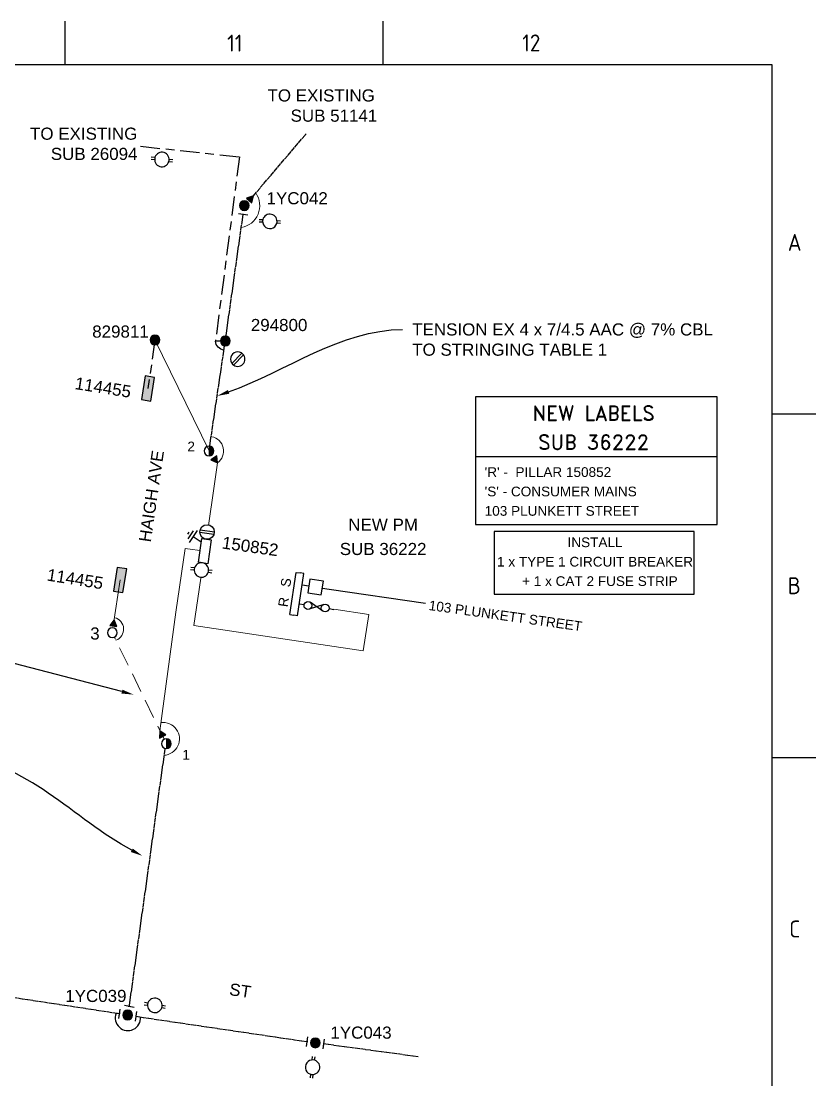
# Paper-space layout 'Sheet(2)' of a CAD drawing. Header units: metres, sheet in millimetres. Extents: x -19 to 815, y -968 to -382.
# Drawn here: x 651.1 to 814.8, y -600.2 to -382 of the extents above; entities that cross this region are included whole.
import ezdxf
from ezdxf import colors
from ezdxf.entities.mleader import LeaderData, LeaderLine
from ezdxf.enums import TextEntityAlignment as Align
from ezdxf.math import Vec2, Vec3

# ---------------------------------------------------------------- set-up
doc = ezdxf.new("R2010")
doc.units = ezdxf.units.M
for name, pattern in [('Cable Exist OH', [1, 1, 0]), ('Cable Exist UG', [8.2, 4, -1.2, 1.8, -1.2]), ('Cable New OH', [6, 4, -2]), ('IE Trench LV', [6.5, 5, -1.5])]:
    doc.linetypes.add(name, pattern=pattern)
doc.layers.get('0').update_dxf_attribs({"color": 6})
for name, color, linetype in [('Equip_LV_EXT', 7, 'Continuous'), ('Equip_SP_LV_EXT', 7, 'Continuous'), ('Mains_LV_EXT', 7, 'Continuous'), ('Mains_LV_NEW_E47', 2, 'Continuous'), ('Notes', 7, 'Continuous'), ('Notes_SP_MISC', 7, 'Continuous'), ('SupportsOH_SP_TR_HV_LV_SL_EXT', 7, 'Continuous'), ('SupportsOH_SP_TR_HV_LV_SL_NEW', 2, 'Continuous'), ('SupportsUG_SP_EXT', 7, 'Continuous'), ('SupportsUG_SP_LV_EXT', 7, 'Continuous')]:
    doc.layers.add(name, color=color, linetype=linetype)
doc.styles.add('Elec', font='romand__.ttf')
doc.styles.add('iecARIAL', font='arial.ttf', dxfattribs={"height": 2})
doc.styles.add('iecISOCP', font='isocp.shx')
doc.styles.add('POLE_LABEL', font='arial.ttf')
doc.styles.get("Standard").update_dxf_attribs({"font": 'arial.ttf'})
doc.linetypes.add('Cable 4', pattern='A,5.25,-0.1,["o",Standard,S=2,R=0,X=1.2,Y=-0.7],-4', length=9.35)
doc.linetypes.add('Cable New UG', pattern='A,7,-0.25,["x",Standard,S=2,R=0,X=0.2,Y=-0.8],-2.1', length=9.35)

# ---------------------------------------------------------------- blocks, each defined once
blk = doc.blocks.new('A1_FRAME_TITLE')
at = {"layer": 'Notes', "linetype": 'Continuous'}
for p, q in [((678.72, 574.39), (678.72, 583.39)), ((744.23, 574.39), (744.23, 583.39)), ((824.37, 5.97), (824.37, 574.39)), ((833.35, 502.43), (824.35, 502.43)), ((824.37, 431.68), (833.35, 431.68))]:
    blk.add_line(p, q, dxfattribs=at)
at = {"layer": 'Notes', "linetype": 'Continuous', "flags": 128}
blk.add_lwpolyline([(824.37, 574.39), (149.5, 574.39)], dxfattribs=at)
at = {"layer": 'Notes', "style": 'iecISOCP'}
for s, p in [('11', (712.06, 577.12)), ('12', (772.87, 577.16)), ('A', (827.58, 536.06)), ('B', (827.58, 465.31)), ('C', (827.87, 394.56))]:
    blk.add_text(s, height=3.5, dxfattribs=at).set_placement(p)
at = {"layer": 'Notes', "style": 'iecISOCP', "flags": 8}
blk.add_attdef('VERSION_NO', text='', height=2.5, rotation=90, dxfattribs=at).set_placement((302.04, 43.81), align=Align.MIDDLE_CENTER)
at = {"layer": 'Notes', "style": 'iecISOCP'}
for tag, p in [('CAP_NO', (513.19, 43.46)), ('IE_NUM', (513.05, 37.81)), ('REF_No_1', (335.24, 32.31)), ('REF_1', (362.52, 32.31)), ('GEN_WO', (441.71, 31.76)), ('HV_SWITCH', (513.46, 32.16)), ('REF_No_2', (335.24, 26.31)), ('REF_2', (362.52, 26.31)), ('OH_WO', (441.71, 25.81)), ('UBD_REF', (513.05, 25.83)), ('REF_No_3', (335.24, 20.31)), ('REF_3', (362.52, 20.31)), ('UG_WO', (441.71, 20.05)), ('GIS_MAP_No', (513.05, 20.04)), ('REF_No_4', (335.24, 14.31)), ('REF_4', (362.52, 14.31)), ('SUB_WO', (441.71, 13.81)), ('HV_OP_DIAG', (513.33, 14.2)), ('LGA', (512.95, 7.78)), ('ExportID', (9.08, 2.39))]:
    blk.add_attdef(tag, p, '', height=2.5, dxfattribs=at)
at = {"layer": 'Notes'}
blk.add_attdef('DRAFT_NUM', (29.9, 23.29), '', height=2.5, rotation=90, dxfattribs=at)
at = {"layer": 'Notes', "style": 'iecISOCP'}
for tag, height, p in [('T1', 3.5, (684.37, 39.47)), ('T2', 3.5, (684.37, 34.35)), ('scale', 2.5, (567.76, 33.27)), ('T3', 3.5, (684.37, 28.92)), ('DRAWN', 2.5, (567.76, 24.93)), ('T4', 3.5, (684.37, 23.66)), ('REV', 5, (820.05, 17.1)), ('T5', 3.5, (684.37, 18.23)), ('DATE', 2.5, (567.76, 16.88)), ('T6', 3.5, (684.37, 12.97)), ('DESIGN', 2.5, (605.62, 9.15)), ('CHD', 2.5, (567.76, 8.37))]:
    blk.add_attdef(tag, text='', height=height, dxfattribs=at).set_placement(p, align=Align.CENTER)
blk.add_attdef('NUM', text='', height=7, dxfattribs=at).set_placement((792.37, 20.12), align=Align.MIDDLE_CENTER)
for tag, p in [('NS', (790.71, 8.12)), ('SHTS', (805.41, 8.12))]:
    blk.add_attdef(tag, text='', height=2.5, dxfattribs=at).set_placement(p, align=Align.MIDDLE)
at = {"layer": 'Notes', "style": 'iecISOCP', "flags": 1}
for tag, p in [('ProjectType', (14.17, -26.8)), ('ProjectNumber', (23.56, -26.82)), ('DrawingNumber', (35.51, -26.8)), ('ProjectDescription', (47.56, -26.83)), ('ExportDate', (60.28, -26.79)), ('ExportUserName', (69.15, -26.8)), ('DesignerCompanyName', (81.48, -26.79)), ('ExportAreaOfInterest', (97.1, -26.81)), ('GIS_SUCCESS', (112, -26.78)), ('CAD_SUCCESS', (121.79, -26.78)), ('DEPOTCODE', (132.11, -26.88)), ('ExportCategories', (140.08, -26.8)), ('Comments', (154.38, -26.88))]:
    blk.add_attdef(tag, p, '', height=1, dxfattribs=at)
blk = doc.blocks.new('*U90')
for p, q in [((2.47, 0.45), (1.97, 0.39)), ((2.5, 0.12), (2.01, 0.06)), ((4.42, 0.67), (4.91, 0.73)), ((4.46, 0.34), (4.95, 0.4))]:
    blk.add_line(p, q)
blk.add_lwpolyline([(2.47, 0.28, 1), (4.45, 0.51, 1)], format="xyb", close=True)
at = {"flags": 9}
for tag, p in [('ACTUAL_STATUS', (0, 0)), ('CONSTRUCTED_VOLTAGE', (0, -0.2)), ('OPERATING_VOLTAGE', (0, -0.6)), ('ORIENTATION', (0, -0.8)), ('OWNED_BY', (0, -1)), ('STATE', (0, -1.2)), ('SWITCH_TYPE', (0, -1.4)), ('NO_PHASES', (0, -0.4)), ('USAGE', (0, -1.6)), ('LEGEND', (0, -1.8)), ('NOTES', (0, -2))]:
    blk.add_attdef(tag, text='', height=0.2, dxfattribs=at).set_placement(p, align=Align.MIDDLE_LEFT)
at = {"flags": 1}
blk.add_attdef('Z', (0, 0), '', height=0.2, dxfattribs=at)
blk = doc.blocks.new('*U87')
for p, q in [((1.82, 2.83), (0.68, 1.23)), ((2.09, 2.64), (0.95, 1.04))]:
    blk.add_line(p, q)
blk.add_lwpolyline([(0.81, 1.13, 1), (1.97, 2.74, 1)], format="xyb", close=True)
at = {"flags": 9}
for tag, p in [('ACTUAL_STATUS', (0, 0)), ('CONSTRUCTED_VOLTAGE', (0, -0.2)), ('OPERATING_VOLTAGE', (0, -0.6)), ('ORIENTATION', (0, -0.8)), ('OWNED_BY', (0, -1)), ('STATE', (0, -1.2)), ('SWITCH_TYPE', (0, -1.4)), ('NO_PHASES', (0, -0.4)), ('USAGE', (0, -1.6)), ('NOTES', (0, -1.8))]:
    blk.add_attdef(tag, text='', height=0.2, dxfattribs=at).set_placement(p, align=Align.MIDDLE_LEFT)
at = {"flags": 1}
blk.add_attdef('Z', (0, 0), '', height=0.2, dxfattribs=at)
blk = doc.blocks.new('*U88')
for p, q in [((-4.35, 0.25), (-4.84, 0.29)), ((-4.32, 0.58), (-4.81, 0.63)), ((-2.39, 0.06), (-1.9, 0.01)), ((-2.36, 0.39), (-1.87, 0.34))]:
    blk.add_line(p, q)
blk.add_lwpolyline([(-2.36, 0.23, 1), (-4.35, 0.41, 1)], format="xyb", close=True)
at = {"flags": 9}
for tag, p in [('ACTUAL_STATUS', (0, 0)), ('CONSTRUCTED_VOLTAGE', (0, -0.2)), ('OPERATING_VOLTAGE', (0, -0.6)), ('ORIENTATION', (0, -0.8)), ('OWNED_BY', (0, -1)), ('STATE', (0, -1.2)), ('SWITCH_TYPE', (0, -1.4)), ('NO_PHASES', (0, -0.4)), ('USAGE', (0, -1.6)), ('LEGEND', (0, -1.8)), ('NOTES', (0, -2))]:
    blk.add_attdef(tag, text='', height=0.2, dxfattribs=at).set_placement(p, align=Align.MIDDLE_LEFT)
at = {"flags": 1}
blk.add_attdef('Z', (0, 0), '', height=0.2, dxfattribs=at)
blk = doc.blocks.new('POLE_EXT')
blk.add_hatch(color=256).paths.add_polyline_path([(-1, 0, 1), (1, 0, 1)])
blk.add_lwpolyline([(-1, 0, 1), (1, 0, 1)], format="xyb", close=True)
for tag, height, flags, p in [('pNumber', 2.5, 8, (-17.84, 2.07)), ('OWNED_BY', 0.2, 9, (1.35, -0.4)), ('SPECIAL_USE', 0.2, 9, (1.35, -0.8)), ('STATE', 0.2, 9, (1.35, -1)), ('cLV', 0.2, 9, (1.35, -1.4)), ('hDepth', 0.2, 9, (1.35, -1.6)), ('hDia', 0.2, 9, (1.35, -1.8)), ('cHV', 0.2, 9, (1.35, -2)), ('PARENT', 0.2, 9, (1.35, -0.6)), ('USAGE', 0.2, 9, (1.35, -1.2)), ('LBRACKET', 0.2, 9, (1.35, -2.2)), ('cLinedev', 0.2, 9, (1.35, -3.4)), ('pExisting', 0.2, 9, (1.35, -3.8)), ('pFooting', 0.2, 9, (1.35, -4.4)), ('LExisting', 0.2, 9, (1.35, -2.4)), ('LANTNUMBER', 0.2, 9, (1.35, -2.6)), ('LOther', 0.2, 9, (1.35, -2.8)), ('LRemove', 0.2, 9, (1.35, -3)), ('LEGEND', 0.2, 9, (1.35, -3.2)), ('LOCATION', 0.2, 9, (1.35, -3.6)), ('PFNUMBER', 0.2, 9, (1.35, -4)), ('NEWPFNUMBER', 0.2, 9, (1.35, -4.2)), ('pNew', 0.2, 9, (1.35, -4.6)), ('pRelocate', 0.2, 9, (1.35, -5)), ('pRemove', 0.2, 9, (1.35, -5.2)), ('pReplace', 0.2, 9, (1.35, -5.4)), ('pStay', 0.2, 9, (1.35, -5.6)), ('pType', 0.2, 9, (1.35, -5.8)), ('cspan', 0.2, 9, (1.35, -6)), ('STREETNAME', 0.2, 9, (1.35, -6.2)), ('SUBURB', 0.2, 9, (1.35, -6.4)), ('NOTES', 0.2, 9, (1.35, -6.6)), ('OPERATED_BY', 0.2, 9, (1.36, -7.01)), ('MAINTAINED_BY', 0.2, 9, (1.36, -6.81))]:
    blk.add_attdef(tag, text='', height=height, dxfattribs=dict(flags=flags)).set_placement(p, align=Align.MIDDLE_LEFT)
at = {"style": 'POLE_LABEL'}
for tag, height, flags, p in [('ASSET_NUM', 2.5, 8, (2, 2)), ('STRUCTURE_PLANT_NUMBER', 0.2, 9, (1.35, 0.03)), ('STREET_CODE', 0.2, 9, (1.35, -0.2))]:
    blk.add_attdef(tag, text='', height=height, dxfattribs=dict(at, flags=flags)).set_placement(p, align=Align.MIDDLE_LEFT)
at = {"flags": 1}
blk.add_attdef('Z', (1.35, -7.33), '', height=0.2, dxfattribs=at)
blk = doc.blocks.new('POLE_REPLACE_NEW')
for tag, flags, p in [('cLinedev', 9, (1.5, -3.2)), ('LANTNUMBER', 9, (1.5, -2.4)), ('LOther', 9, (1.5, -2.6)), ('LRemove', 9, (1.5, -2.8)), ('LEGEND', 9, (1.5, -3)), ('pExisting', 9, (1.5, -3.4)), ('PFNUMBER', 9, (1.5, -3.6)), ('NEWPFNUMBER', 9, (1.5, -3.8)), ('pFooting', 9, (1.5, -4)), ('pNew', 9, (1.5, -4.2)), ('pNumber', 9, (1.5, -4.4)), ('cspan', 9, (1.5, -5.6)), ('SUBURB', 9, (1.5, -5.8)), ('STREETNAME', 9, (1.5, -6)), ('OPERATED_BY', 9, (1.5, -6.6)), ('pRelocate', 9, (1.5, -4.6)), ('pRemove', 9, (1.5, -4.8)), ('pReplace', 9, (1.5, -5)), ('pStay', 9, (1.5, -5.2)), ('pType', 9, (1.5, -5.4)), ('LOCATION', 9, (1.5, -6.2)), ('NOTES', 9, (1.5, -6.4)), ('Z', 1, (1.5, -7)), ('MAINTAINED_BY', 9, (1.5, -6.8))]:
    blk.add_attdef(tag, text='', height=0.2, dxfattribs=dict(flags=flags)).set_placement(p, align=Align.MIDDLE_LEFT)
blk.add_wipeout([(0, 1), (-0.13, 0.99), (-0.25, 0.97), (-0.37, 0.93), (-0.48, 0.88), (-0.59, 0.81), (-0.68, 0.73), (-0.77, 0.64), (-0.84, 0.54), (-0.9, 0.43), (-0.95, 0.31), (-0.98, 0.19), (-1, 0.06), (-1, -0.06), (-0.98, -0.19), (-0.95, -0.31), (-0.9, -0.43), (-0.84, -0.54), (-0.77, -0.64), (-0.68, -0.73), (-0.59, -0.81), (-0.48, -0.88), (-0.37, -0.93), (-0.25, -0.97), (-0.13, -0.99), (0, -1), (0.13, -0.99), (0.25, -0.97), (0.37, -0.93), (0.48, -0.88), (0.59, -0.81), (0.68, -0.73), (0.77, -0.64), (0.84, -0.54), (0.9, -0.43), (0.95, -0.31), (0.98, -0.19), (1, -0.06), (1, 0.06), (0.98, 0.19), (0.95, 0.31), (0.9, 0.43), (0.84, 0.54), (0.77, 0.64), (0.68, 0.73), (0.59, 0.81), (0.48, 0.88), (0.37, 0.93), (0.25, 0.97), (0.13, 0.99)])
h = blk.add_hatch(color=256)
edge = h.paths.add_edge_path()
edge.add_arc((0, 0), 1, 270, 450)
edge.add_line((0, 1), (0, -1))
blk.add_lwpolyline([(0, 1), (0, -1)])
at = {"lineweight": -3}
blk.add_arc((0, 0), 1, 90, 270, dxfattribs=at)
blk.add_arc((0, 0), 1, 270, 90)
for tag, height, flags, p in [('ASSET_NUM', 2.5, 8, (2, 2)), ('STREET_CODE', 0.2, 9, (1.5, 0)), ('OWNED_BY', 0.2, 9, (1.5, -0.2)), ('SPECIAL_USE', 0.2, 9, (1.5, -0.6)), ('STATE', 0.2, 9, (1.5, -0.8)), ('cLV', 0.2, 9, (1.5, -1.2)), ('cHV', 0.2, 9, (1.5, -1.8)), ('PARENT', 0.2, 9, (1.5, -0.4)), ('USAGE', 0.2, 9, (1.5, -1)), ('hDepth', 0.2, 9, (1.5, -1.4)), ('hDia', 0.2, 9, (1.5, -1.6)), ('LBRACKET', 0.2, 9, (1.5, -2)), ('LExisting', 0.2, 9, (1.5, -2.2))]:
    blk.add_attdef(tag, text='', height=height, dxfattribs=dict(flags=flags)).set_placement(p, align=Align.MIDDLE_LEFT)
at = {"style": 'POLE_LABEL', "flags": 9}
blk.add_attdef('STRUCTURE_PLANT_NUMBER', text='', height=0.2, dxfattribs=at).set_placement((1.5, 0.24), align=Align.MIDDLE_LEFT)
blk = doc.blocks.new('UGOH_NEW')
blk.add_hatch(color=256).paths.add_polyline_path([(-0.75, 1.7), (0.75, 1.7), (0, 3)])
at = {"color": 1}
blk.add_lwpolyline([(-0.75, 1.7), (0.75, 1.7), (0, 3)], close=True, dxfattribs=at)
for tag, flags, p in [('CONSTRUCTED_VOLTAGE', 9, (1.5, 0)), ('ACTUAL_STATUS', 9, (1.5, -1.6)), ('OPERATING_VOLTAGE', 9, (1.5, -0.2)), ('ORIENTATION', 9, (1.5, -0.4)), ('STATE', 9, (1.5, -0.6)), ('OWNED_BY', 9, (1.5, -1)), ('OPERATED_BY', 9, (1.5, -1.2)), ('TYPE', 1, (1.5, -2)), ('USAGE', 9, (1.5, -0.8)), ('MAINTAINED_BY', 9, (1.5, -1.4)), ('NUMBER_OF_PHASES', 9, (1.5, -1.8))]:
    blk.add_attdef(tag, text='', height=0.2, dxfattribs=dict(flags=flags)).set_placement(p, align=Align.MIDDLE_LEFT)
blk = doc.blocks.new('PILLAR_NEW')
blk.add_wipeout([(-2.47, 0.99), (2.47, 0.99), (2.47, -0.99), (-2.47, -0.99)])
at = {"lineweight": -3}
blk.add_lwpolyline([(-2.47, 0.99), (2.47, 0.99), (2.47, -0.99), (-2.47, -0.99)], close=True, dxfattribs=at)
for tag, height, flags, p in [('ASSET_NUM', 2.5, 8, (2, 4)), ('STREET_CODE', 0.2, 9, (1.5, 2)), ('OWNED_BY', 0.2, 9, (1.5, 1.8)), ('OPERATED_BY', 0.2, 9, (1.5, 1.6)), ('STATE', 0.2, 9, (1.5, 1.2)), ('SUPPORT_TYPE', 0.2, 9, (1.5, 1)), ('SUBURB', 0.2, 9, (1.5, 0.2)), ('STREETNAME', 0.2, 9, (1.5, 0)), ('MAINTAINED_BY', 0.2, 9, (1.5, 1.4)), ('USAGE', 0.2, 9, (1.5, 0.8)), ('LEGEND', 0.2, 9, (1.5, 0.6)), ('PARENT', 0.2, 9, (1.5, 0.4)), ('Z', 0.2, 1, (1.5, -0.6)), ('LOCATION', 0.2, 9, (1.5, -0.2)), ('NOTES', 0.2, 9, (1.5, -0.4))]:
    blk.add_attdef(tag, text='', height=height, dxfattribs=dict(flags=flags)).set_placement(p, align=Align.MIDDLE_LEFT)
blk = doc.blocks.new('*U78')
blk.add_wipeout([(-0.91, -1.18), (-0.76, -1.29), (-0.59, -1.37), (-0.41, -1.44), (-0.23, -1.48), (-0.04, -1.49), (0.15, -1.49), (0.33, -1.46), (0.51, -1.4), (0.68, -1.33), (0.84, -1.23), (0.99, -1.12), (1.12, -0.98), (1.24, -0.83), (1.33, -0.67), (1.41, -0.5), (1.46, -0.32), (1.49, -0.13), (1.49, 0.05), (1.47, 0.24), (1.43, 0.42), (1.37, 0.6), (1.28, 0.77), (1.18, 0.92), (1.05, 1.06), (0.91, 1.18), (0.76, 1.29), (0.59, 1.37), (0.41, 1.44), (0.23, 1.48), (0.04, 1.49), (-0.15, 1.49), (-0.33, 1.46), (-0.51, 1.4), (-0.68, 1.33), (-0.84, 1.23), (-0.99, 1.12), (-1.12, 0.98), (-1.24, 0.83), (-1.33, 0.67), (-1.41, 0.5), (-1.46, 0.32), (-1.49, 0.13), (-1.49, -0.05), (-1.47, -0.24), (-1.43, -0.42), (-1.37, -0.6), (-1.28, -0.77), (-1.18, -0.92), (-1.05, -1.06)])
for p, q in [((-1.48, 0.22), (-2.22, 0.21)), ((1.47, 0.28), (2.22, 0.29)), ((-1.47, -0.28), (-2.22, -0.29)), ((1.48, -0.22), (2.22, -0.21))]:
    blk.add_line(p, q)
blk.add_lwpolyline([(-0.03, 1.49, 1), (0.03, -1.49, 1)], format="xyb", close=True)
for tag, p, flags in [('ORIENTATION', (0, 0), 9), ('Z', (0, 0), 1), ('USAGE', (0, -0.2), 9), ('NOTES', (0, -0.4), 9)]:
    blk.add_attdef(tag, p, '', height=0.2, dxfattribs=dict(flags=flags))
blk = doc.blocks.new('*U79')
at = {"flags": 1}
blk.add_attdef('Z', text='', height=0.2, dxfattribs=at).set_placement((1.5, -2.8), align=Align.MIDDLE_LEFT)
blk.add_wipeout([(-1.06, 1.06), (-1.18, 0.92), (-1.29, 0.76), (-1.37, 0.59), (-1.43, 0.42), (-1.48, 0.23), (-1.49, 0.05), (-1.49, -0.14), (-1.46, -0.33), (-1.41, -0.51), (-1.33, -0.68), (-1.24, -0.84), (-1.12, -0.99), (-0.99, -1.12), (-0.84, -1.24), (-0.68, -1.33), (-0.51, -1.41), (-0.33, -1.46), (-0.14, -1.49), (0.05, -1.49), (0.23, -1.48), (0.42, -1.43), (0.59, -1.37), (0.76, -1.29), (0.92, -1.18), (1.06, -1.06), (1.18, -0.92), (1.29, -0.76), (1.37, -0.59), (1.43, -0.42), (1.48, -0.23), (1.49, -0.05), (1.49, 0.14), (1.46, 0.33), (1.41, 0.51), (1.33, 0.68), (1.24, 0.84), (1.12, 0.99), (0.99, 1.12), (0.84, 1.24), (0.68, 1.33), (0.51, 1.41), (0.33, 1.46), (0.14, 1.49), (-0.05, 1.49), (-0.23, 1.48), (-0.42, 1.43), (-0.59, 1.37), (-0.76, 1.29), (-0.92, 1.18)])
for p, q in [((-0.25, -1.48), (-0.25, 1.48)), ((0.25, -1.48), (0.25, 1.48))]:
    blk.add_line(p, q)
blk.add_circle((0, 0), 1.5)
at = {"flags": 9}
for tag, p in [('ACTUAL_STATUS', (1.5, 0)), ('CONSTRUCTED_VOLTAGE', (1.5, -0.2)), ('OPERATING_VOLTAGE', (1.5, -0.6)), ('ORIENTATION', (1.5, -0.8)), ('STATE', (1.5, -1)), ('SWITCH_TYPE', (1.5, -1.2)), ('OWNED_BY', (1.5, -1.8)), ('OPERATED_BY', (1.5, -2)), ('NO_PHASES', (1.5, -0.4)), ('USAGE', (1.5, -1.4)), ('NOTES', (1.5, -1.6)), ('MAINTAINED_BY', (1.5, -2.2)), ('TYPE', (1.5, -2.6)), ('NUMBER_OF_PHASES', (1.5, -2.4))]:
    blk.add_attdef(tag, text='', height=0.2, dxfattribs=at).set_placement(p, align=Align.MIDDLE_LEFT)
blk = doc.blocks.new('CIRCUIT_BREAKER_NEW')
for points in [[(1.4, 0), (0, 0)], [(4.2, 0), (5.6, 0)]]:
    blk.add_lwpolyline(points)
blk.add_lwpolyline([(4.2, -1.4), (4.2, 1.4), (1.4, 1.4), (1.4, -1.4)], close=True)
at = {"flags": 1}
for tag, p in [('ASSET_NUM', (-4.19, 2.2)), ('ORIENTATION', (-4.19, 2.93)), ('USAGE', (-4.19, 3.31)), ('LOCATION', (-4.19, 1.83)), ('NOTES', (-4.19, 1.39)), ('Z', (0, 0))]:
    blk.add_attdef(tag, p, '', height=0.2, dxfattribs=at)
blk.add_attdef('STATE', (-4.2, 1), '', height=0.2)
blk = doc.blocks.new('LV_UG_DFUSE_CLOSED_NEW')
for points in [[(1, 0), (0, 0)], [(5.04, 0.73), (2.16, -0.72)], [(5.05, -0.71), (2.16, 0.72)], [(6.2, 0.01), (7.2, 0.01)]]:
    blk.add_lwpolyline(points)
for centre in [(1.8, 0), (5.4, 0.01)]:
    blk.add_circle(centre, 0.8)
for tag, flags, p in [('ACTUAL_STATUS', 9, (1.5, 0)), ('CONSTRUCTED_VOLTAGE', 9, (1.5, -0.2)), ('OPERATED_BY', 9, (1.5, -0.6)), ('OWNED_BY', 9, (1.5, -1)), ('OPERATING_VOLTAGE', 9, (1.5, -1.2)), ('ORIENTATION', 9, (1.5, -1.4)), ('STATE', 9, (1.5, -1.6)), ('SWITCH_TYPE', 9, (1.5, -1.8)), ('NO_PHASES', 9, (1.5, -0.4)), ('MAINTAINED_BY', 9, (1.5, -0.8)), ('USAGE', 9, (1.5, -2)), ('NOTES', 9, (1.5, -2.2)), ('Z', 1, (1.5, -2.4))]:
    blk.add_attdef(tag, text='', height=0.2, dxfattribs=dict(flags=flags)).set_placement(p, align=Align.MIDDLE_LEFT)
blk = doc.blocks.new('Earth')
for p, q in [((0, -2.04), (0, 0)), ((-1.5, -2.04), (1.5, -2.04)), ((-1, -2.64), (1, -2.64)), ((-0.25, -3.24), (0.25, -3.24))]:
    blk.add_line(p, q)
blk = doc.blocks.new('*U95')
at = {"flags": 9}
for tag, p in [('USAGE', (0, -1.4)), ('NOTES', (0, -1.6))]:
    blk.add_attdef(tag, text='', height=0.2, dxfattribs=at).set_placement(p, align=Align.MIDDLE_LEFT)
blk.add_wipeout([(-0.25, 0.01), (-0.15, 1.8), (0.35, 1.78), (0.25, -0.01)])
blk.add_line((1.1, 1.73), (-0.9, 1.85))
at = {"flags": 1}
blk.add_attdef('Z', (0, 0), '', height=0.2, dxfattribs=at)
at = {"flags": 9}
for tag, p in [('CONNECTOR_TYPE', (0, 0)), ('CONSTRUCTED_VOLTAGE', (0, -0.2)), ('OPERATING_VOLTAGE', (0, -0.6)), ('ORIENTATION', (0, -0.8)), ('OWNED_BY', (0, -1)), ('STATE', (0, -1.2)), ('NO_PHASES', (0, -0.4))]:
    blk.add_attdef(tag, text='', height=0.2, dxfattribs=at).set_placement(p, align=Align.MIDDLE_LEFT)
blk = doc.blocks.new('PILLAR_EXT')
blk.add_hatch(color=256).paths.add_polyline_path([(-2.475, 0.99), (-2.475, -0.99), (2.475, -0.99), (2.475, 0.99)])
blk.add_lwpolyline([(-2.475, -0.99), (2.475, -0.99), (2.475, 0.99), (-2.475, 0.99)], close=True)
at = {"style": 'iecARIAL', "flags": 8}
blk.add_attdef('ASSET_NUM', (1.5, 3.5), '', height=2.5, dxfattribs=at)
for tag, p, flags in [('OWNED_BY', (0, -0.2), 9), ('STATE', (0, -0.4), 9), ('SUPPORT_TYPE', (0, -0.6), 9), ('STREETNAME', (0, -1.8), 9), ('SUBURB', (0, -2), 1), ('USAGE', (0, -0.8), 9), ('LEGEND', (0, -1), 9), ('LOCATION', (0, -1.2), 9), ('NOTES', (0, -1.4), 9), ('PARENT', (0, -1.6), 9)]:
    blk.add_attdef(tag, p, '', height=0.2, dxfattribs=dict(flags=flags))
blk = doc.blocks.new('POLE_NEW')
for tag, height, flags, p in [('pNumber', 2.5, 8, (-17.84, 2.07)), ('OWNED_BY', 0.2, 9, (1.15, -0.4)), ('SPECIAL_USE', 0.2, 9, (1.15, -0.8)), ('STATE', 0.2, 9, (1.15, -1)), ('cLV', 0.2, 9, (1.15, -1.4)), ('hDepth', 0.2, 9, (1.15, -1.6)), ('hDia', 0.2, 9, (1.15, -1.8)), ('cHV', 0.2, 9, (1.15, -2)), ('PARENT', 0.2, 9, (1.15, -0.6)), ('USAGE', 0.2, 9, (1.15, -1.2)), ('LBRACKET', 0.2, 9, (1.15, -2.2)), ('cLinedev', 0.2, 9, (1.15, -3.4)), ('pExisting', 0.2, 9, (1.15, -3.6)), ('pFooting', 0.2, 9, (1.15, -4.2)), ('pNew', 0.2, 9, (1.15, -4.4)), ('LExisting', 0.2, 9, (1.15, -2.4)), ('LANTNUMBER', 0.2, 9, (1.15, -2.6)), ('LOther', 0.2, 9, (1.15, -2.8)), ('LRemove', 0.2, 9, (1.15, -3)), ('LEGEND', 0.2, 9, (1.15, -3.2)), ('PFNUMBER', 0.2, 9, (1.15, -3.8)), ('NEWPFNUMBER', 0.2, 9, (1.15, -4)), ('pRelocate', 0.2, 9, (1.15, -4.8)), ('pRemove', 0.2, 9, (1.15, -5)), ('pReplace', 0.2, 9, (1.15, -5.2)), ('pStay', 0.2, 9, (1.15, -5.4)), ('pType', 0.2, 9, (1.15, -5.6)), ('cspan', 0.2, 9, (1.15, -5.8)), ('SUBURB', 0.2, 9, (1.15, -6)), ('STREETNAME', 0.2, 9, (1.15, -6.2)), ('LOCATION', 0.2, 9, (1.15, -6.4)), ('NOTES', 0.2, 9, (1.15, -6.6)), ('OPERATED_BY', 0.2, 9, (1.15, -6.89)), ('MAINTAINED_BY', 0.2, 9, (1.15, -7.22))]:
    blk.add_attdef(tag, text='', height=height, dxfattribs=dict(flags=flags)).set_placement(p, align=Align.MIDDLE_LEFT)
at = {"style": 'POLE_LABEL'}
for tag, height, flags, p in [('ASSET_NUM', 2.5, 8, (2, 2)), ('STRUCTURE_PLANT_NUMBER', 0.2, 9, (1.15, 0.09)), ('STREET_CODE', 0.2, 9, (1.15, -0.2))]:
    blk.add_attdef(tag, text='', height=height, dxfattribs=dict(at, flags=flags)).set_placement(p, align=Align.MIDDLE_LEFT)
at = {"flags": 1}
blk.add_attdef('Z', (1.15, -7.59), '', height=0.2, dxfattribs=at)
blk.add_wipeout([(0.07, 1), (-0.06, 1), (-0.18, 0.98), (-0.3, 0.95), (-0.42, 0.91), (-0.53, 0.85), (-0.63, 0.77), (-0.73, 0.69), (-0.81, 0.59), (-0.87, 0.49), (-0.93, 0.37), (-0.97, 0.25), (-0.99, 0.13), (-1, 0.01), (-0.99, -0.12), (-0.97, -0.24), (-0.93, -0.36), (-0.88, -0.48), (-0.81, -0.58), (-0.73, -0.68), (-0.64, -0.77), (-0.54, -0.84), (-0.43, -0.9), (-0.31, -0.95), (-0.19, -0.98), (-0.07, -1), (0.06, -1), (0.18, -0.98), (0.3, -0.95), (0.42, -0.91), (0.53, -0.85), (0.63, -0.77), (0.73, -0.69), (0.81, -0.59), (0.87, -0.49), (0.93, -0.37), (0.97, -0.25), (0.99, -0.13), (1, -0.01), (0.99, 0.12), (0.97, 0.24), (0.93, 0.36), (0.88, 0.48), (0.81, 0.58), (0.73, 0.68), (0.64, 0.77), (0.54, 0.84), (0.43, 0.9), (0.31, 0.95), (0.19, 0.98)])
at = {"lineweight": -3}
blk.add_lwpolyline([(-1, 0, 1), (1, 0, 1)], format="xyb", close=True, dxfattribs=at)
blk = doc.blocks.new('LV_End Shackle_NEW')
for tag, flags, p in [('CONNECTOR_TYPE', 9, (1.5, 0)), ('CONSTRUCTED_VOLTAGE', 9, (1.5, -0.2)), ('OPERATING_VOLTAGE', 9, (1.5, -0.6)), ('ORIENTATION', 9, (1.5, -0.8)), ('OWNED_BY', 9, (1.5, -1)), ('OPERATED_BY', 9, (1.5, -1.2)), ('STATE', 9, (1.5, -1.6)), ('Z', 1, (1.5, -2.2)), ('NO_PHASES', 9, (1.5, -0.4)), ('MAINTAINED_BY', 9, (1.5, -1.4)), ('USAGE', 9, (1.5, -1.8)), ('NOTES', 9, (1.5, -2))]:
    blk.add_attdef(tag, text='', height=0.2, dxfattribs=dict(flags=flags)).set_placement(p, align=Align.MIDDLE_LEFT)
blk.add_wipeout([(-0.25, 0), (-0.25, 1.81), (0.25, 1.82), (0.25, 0)])
blk.add_line((1, 1.81), (-1, 1.81))

psp = doc.layouts.new('Sheet(2)')

# ---------------------------------------------------------------- linework, layer by layer
at = {"layer": 'Mains_LV_EXT', "linetype": 'Cable Exist OH'}
for points in [[(698.9, -418.03), (709.75, -405.29)], [(693.11, -447.94), (697.04, -420.04)], [(689.76, -470.63), (693.11, -447.94)], [(680.8, -530.96), (673.08, -586.4)], [(673, -586.87), (625.15, -579.58)], [(673, -586.87), (711.68, -592.59)], [(732.83, -595.46), (711.68, -592.59)]]:
    psp.add_lwpolyline(points, dxfattribs=at)
at = {"layer": 'Mains_LV_EXT', "linetype": 'Cable Exist UG'}
for points in [[(675.66, -407.83), (696.01, -410.02), (691.09, -447.93), (693.11, -447.94)], [(678.62, -447.74), (677.18, -457.74)]]:
    psp.add_lwpolyline(points, dxfattribs=at)
at = {"layer": 'Mains_LV_EXT', "linetype": 'Continuous'}
psp.add_lwpolyline([(670.61, -586.51, 1.246233), (675.66, -587.26)], format="xyb", dxfattribs=at)
at = {"layer": 'Notes', "lineweight": 30}
psp.add_line((744.66, -471.79), (794.43, -471.79), dxfattribs=at)
at = {"layer": 'Notes'}
for p, q in [((706.42, -504.33), (707.72, -495.63)), ((707.72, -495.63), (708.51, -495.75)), ((708, -504.57), (709.3, -495.87)), ((709.3, -495.87), (708.51, -495.75)), ((706.42, -504.33), (707.21, -504.45)), ((708, -504.57), (707.21, -504.45))]:
    psp.add_line(p, q, dxfattribs=at)
at = {"layer": 'Notes', "linetype": 'Continuous'}
psp.add_lwpolyline([(692.85, -449.83, -0.359846), (691.09, -447.99)], format="xyb", dxfattribs=at)
at = {"layer": 'Notes'}
for points in [[(744.66, -485.8), (794.43, -485.8), (794.43, -459.48), (744.66, -459.48)], [(748.5, -500.15), (789.71, -500.15), (789.71, -487.18), (748.5, -487.18)]]:
    psp.add_lwpolyline(points, close=True, dxfattribs=at)
at = {"layer": 'Notes', "linetype": 'Cable New UG', "lineweight": 0, "flags": 128}
for points in [[(691.49, -473.08), (688.88, -491.26)], [(688.88, -491.26), (684.84, -490.71), (682.94, -503.87), (679.6, -528.29)], [(715.48, -503.25), (722.68, -504.33), (721.55, -511.82), (686.62, -506.59), (688.88, -491.26)], [(671.43, -497.2), (670.03, -506.68)]]:
    psp.add_lwpolyline(points, dxfattribs=at)
at = {"layer": 'Notes', "linetype": 'Cable 4', "flags": 128}
psp.add_lwpolyline([(714.48, -499.07), (734.37, -501.99)], dxfattribs=at)
at = {"layer": 'Notes', "linetype": 'Continuous', "lineweight": 0}
for centre, radius, start, end in [((689.76, -470.63), 3, 305.2411, 79.3737), ((669.74, -507.35), 2.43, 290.4396, 77.0871), ((680.28, -529.95), 3.39, 273.1316, 97.738)]:
    psp.add_arc(centre, radius, start, end, dxfattribs=at)

# ---------------------------------------------------------------- block references
at = {"layer": 'Equip_SP_LV_EXT', "xscale": 1.5, "yscale": 1.5, "zscale": 1.5}
for name, p, rotation in [('*U90', (685.24, -411.11), 167.3220015790528), ('*U90', (707.5, -423.57), 170.6296507335048), ('*U88', (683.59, -585.61), 357.035069355842), ('*U88', (711.68, -592.59), 88.76732874144616)]:
    psp.add_blockref(name, p, dxfattribs=dict(at, rotation=rotation))
at = {"layer": 'Notes', "xscale": 1.5, "yscale": 1.5, "zscale": 1.5, "rotation": 170.6296507335048}
psp.add_blockref('*U87', (698.2, -449.18), dxfattribs=at)
at = {"layer": 'Notes', "linetype": 'Cable New UG', "lineweight": 0}
for p, rotation in [((689.76, -470.63), 215.18447319257), ((669.79, -508.36), 351.642529309415), ((680.97, -530.95), 27.26095150061118)]:
    psp.add_blockref('UGOH_NEW', p, dxfattribs=dict(at, rotation=rotation))
at = {"layer": 'Notes', "rotation": 351.4834659096672}
for name, p in [('CIRCUIT_BREAKER_NEW', (708.95, -498.24)), ('LV_UG_DFUSE_CLOSED_NEW', (708.35, -502.2))]:
    psp.add_blockref(name, p, dxfattribs=at)
at = {"layer": 'SupportsOH_SP_TR_HV_LV_SL_EXT'}
ref = psp.add_blockref('POLE_EXT', (678.62, -447.74), dxfattribs=at)
ref.add_attrib('ASSET_NUM', '829811', dxfattribs={"layer": '0', "height": 2.5, "style": 'POLE_LABEL'}).set_placement((677.34, -446.01), align=Align.MIDDLE_RIGHT)
ref = psp.add_blockref('POLE_EXT', (693.11, -447.94), dxfattribs=at)
ref.add_attrib('ASSET_NUM', '294800', dxfattribs={"layer": '0', "height": 2.5, "style": 'POLE_LABEL'}).set_placement((698.37, -444.66), align=Align.MIDDLE_LEFT)
at = {"layer": 'SupportsUG_SP_EXT'}
psp.add_blockref('A1_FRAME_TITLE', (-18.57, -965.44), dxfattribs=at)
at = {"layer": 'SupportsUG_SP_LV_EXT'}
ref = psp.add_blockref('PILLAR_EXT', (677.18, -457.74), dxfattribs=dict(at, rotation=81.17166867217858))
ref.add_attrib('ASSET_NUM', '114455', dxfattribs={"layer": '0', "height": 2.5, "rotation": 350.9561, "style": 'iecARIAL'}).set_placement((673.68, -458.44), align=Align.MIDDLE_RIGHT)
ref = psp.add_blockref('PILLAR_EXT', (671.43, -497.2), dxfattribs=dict(at, rotation=81.17166867217858))
ref.add_attrib('ASSET_NUM', '114455', dxfattribs={"layer": '0', "height": 2.5, "rotation": 350.9561, "style": 'iecARIAL'}).set_placement((667.93, -497.9), align=Align.MIDDLE_RIGHT)

# ---------------------------------------------------------------- texts
at = {"layer": 'Notes'}
for s, rotation, p in [('HAIGH AVE', 81.7044, (677.75, -489.53)), ('ST', 351.6375, (693.79, -582.73))]:
    psp.add_text(s, height=2.5, rotation=rotation, dxfattribs=at).set_placement(p)
at = {"layer": 'Notes', "lineweight": 0, "char_height": 2.5, "attachment_point": 1}
for s, insert in [('\\pi3.3066;TO EXISTING \\P\\pi8.0628;SUB 51141', (698.5, -396.1)), ('\\pi3.3066;TO EXISTING \\P\\pi7.5904;SUB 26094', (649.57, -403.98))]:
    psp.add_mtext_dynamic_manual_height_columns(s, width=25.1279, gutter_width=4, heights=[0], dxfattribs=dict(at, insert=insert))
at = {"layer": 'Notes', "insert": (768.99, -465.81), "char_height": 3, "width": 31.6524, "attachment_point": 5, "line_spacing_factor": 1.2, "style": 'Elec'}
psp.add_mtext('NEW LABELS\\PSUB 36222', dxfattribs=at)
at = {"layer": 'Notes', "char_height": 2, "line_spacing_factor": 1.2}
for s, insert, width, attachment_point in [("'R' -  PILLAR 150852\\P'S' - CONSUMER MAINS\\P103 PLUNKETT STREET", (746.55, -478.98), 43.1528, 4), ('INSTALL\\P1 x TYPE 1 CIRCUIT BREAKER\\P\\pi-6,l8,t8;+^I1 x CAT 2 FUSE STRIP', (769.29, -493.45), 43.0125, 5)]:
    psp.add_mtext(s, dxfattribs=dict(at, insert=insert, width=width, attachment_point=attachment_point))
at = {"layer": 'Notes', "lineweight": -3, "insert": (725.63, -488.33), "char_height": 2.5, "width": 21.6602, "attachment_point": 5, "line_spacing_factor": 1.2}
psp.add_mtext('NEW PM SUB 36222', dxfattribs=at)
at = {"layer": 'Notes', "char_height": 2, "width": 1.1319, "attachment_point": 9, "rotation": 81.4835, "style": 'iecARIAL'}
for s, insert in [('S', (706.76, -496.95)), ('R', (706.25, -500.89))]:
    psp.add_mtext(s, dxfattribs=dict(at, insert=insert))
at = {"layer": 'Notes', "insert": (735.07, -502.4), "char_height": 2, "width": 43.1528, "attachment_point": 4, "rotation": 352.0566, "line_spacing_factor": 1.2}
psp.add_mtext('103 PLUNKETT STREET', dxfattribs=at)

# ---------------------------------------------------------------- next in the draw order: block references
at = {"layer": 'Equip_LV_EXT', "lineweight": 0, "rotation": 264.9575436982129}
for p in [(672.98, -586.87), (711.65, -592.59)]:
    psp.add_blockref('*U95', p, dxfattribs=at)
at = {"layer": 'Mains_LV_EXT', "linetype": 'Cable Exist OH', "rotation": 171.9735721226648}
psp.add_blockref('LV_End Shackle_NEW', (697.04, -420.04), dxfattribs=at)
at = {"layer": 'Notes'}
ref = psp.add_blockref('POLE_REPLACE_NEW', (689.76, -470.62), dxfattribs=at)
ref.add_attrib('pNumber', '2', dxfattribs={"layer": 'SupportsOH_SP_TR_HV_LV_SL_NEW', "color": 7, "height": 2}).set_placement((685.3, -469.69), align=Align.MIDDLE_LEFT)
ref = psp.add_blockref('PILLAR_NEW', (688.89, -491.26), dxfattribs=dict(at, rotation=261.8082943471912))
ref.add_attrib('ASSET_NUM', '150852', dxfattribs={"layer": '0', "height": 2.5, "rotation": 352}).set_placement((692.48, -489.46), align=Align.MIDDLE_LEFT)

# ---------------------------------------------------------------- next in the draw order: leaders
at = {"layer": 'Notes_SP_MISC', "lineweight": 30}
ml = psp.add_multileader_mtext('Standard', dxfattribs=at)
ml.set_content('TENSION EX 4 x 7/4.5 AAC @ 7% CBL TO STRINGING TABLE 1', color=256)
ml.set_leader_properties()
ml.build(insert=Vec2(0, 0))
ml.multileader.update_dxf_attribs({"leader_type": 2, "has_text_frame": 1, "arrow_head_size": 2.5})
ctx = ml.context
ctx.base_point, ctx.char_height, ctx.arrow_head_size, ctx.plane_origin = Vec3(729.62, -445.59), 2.5, 2.5, Vec3(805.44, -458.97)
notes = []
notes.append((ctx, [(1, (1, 1, 0), (721.62, -445.59), (1, 0), 8, [(0, [(691.44, -459.28)], 0, [])])]))
ctx.mtext.insert, ctx.mtext.width, ctx.mtext.flow_direction = Vec3(731.62, -444.32), 67.0474, 5
ctx.mtext.has_bg_fill, ctx.mtext.bg_color, ctx.mtext.bg_scale_factor, ctx.mtext.bg_transparency, ctx.mtext.use_window_bg_color = 1, -1027028792, 1.5, 0, 1
ml = psp.add_multileader_mtext('Standard', dxfattribs=at)
ml.set_content('TENSION EX 4 x 7/4.5 AAC @ 7% CBL TO STRINGING TABLE 1', color=256)
ml.set_leader_properties()
ml.build(insert=Vec2(0, 0))
ml.multileader.update_dxf_attribs({"leader_type": 2, "has_text_frame": 1, "arrow_head_size": 2.5})
ctx = ml.context
ctx.base_point, ctx.char_height, ctx.arrow_head_size, ctx.plane_origin = Vec3(572.51, -534.06), 2.5, 2.5, Vec3(544.73, -543.52)
ctx.text_align_type = 2
notes.append((ctx, [(1, (1, 1, 0), (646.27, -534.06), (-1, 0), 8, [(0, [(676.05, -554.07)], 0, [])])]))
ctx.mtext.insert, ctx.mtext.width, ctx.mtext.alignment, ctx.mtext.flow_direction = Vec3(636.27, -532.79), 67.0474, 3, 5
ctx.mtext.has_bg_fill, ctx.mtext.bg_color, ctx.mtext.bg_scale_factor, ctx.mtext.bg_transparency, ctx.mtext.use_window_bg_color = 1, -1027028792, 1.5, 0, 1
for ctx, leaders in notes:
    for number, flags, end, landing, length, lines in leaders:
        leader = LeaderData()
        leader.index, (leader.has_last_leader_line, leader.has_dogleg_vector, leader.attachment_direction) = number, flags
        leader.last_leader_point, leader.dogleg_vector, leader.dogleg_length = Vec3(end), Vec3(landing), length
        for number, points, colour, breaks in lines:
            line = LeaderLine()
            line.index, line.vertices, line.color, line.breaks = number, Vec3.list(points), colors.encode_raw_color(colour), breaks
            leader.lines.append(line)
        ctx.leaders.append(leader)

# ---------------------------------------------------------------- next in the draw order: linework, layer by layer
at = {"layer": 'Mains_LV_NEW_E47', "linetype": 'Cable New OH', "lineweight": 0, "flags": 128}
psp.add_lwpolyline([(680.97, -530.95), (669.83, -508.07)], dxfattribs=at)
at = {"layer": 'Notes', "lineweight": 0, "flags": 128}
psp.add_lwpolyline([(689.76, -470.62), (678.62, -447.74)], dxfattribs=at)
at = {"layer": 'Notes', "linetype": 'Continuous', "lineweight": 0}
psp.add_arc((695.63, -420.06), 4.58, 279.6578, 34.7554, dxfattribs=at)

# ---------------------------------------------------------------- next in the draw order: block references
at = {"layer": 'Equip_LV_EXT', "lineweight": 0, "rotation": 84.94680726785325}
for p in [(673, -586.87), (711.68, -592.59)]:
    psp.add_blockref('*U95', p, dxfattribs=at)
at = {"layer": 'Notes', "linetype": 'Cable New UG', "lineweight": 0}
for name, p, rotation in [('UGOH_NEW', (697.65, -416.66), 198.5317613334138), ('*U79', (689.35, -487.31), 261.808294341643), ('*U78', (688.19, -495.16), 171.2607064094864)]:
    psp.add_blockref(name, p, dxfattribs=dict(at, rotation=rotation))
at = {"layer": 'SupportsOH_SP_TR_HV_LV_SL_EXT'}
ref = psp.add_blockref('POLE_EXT', (697.04, -420.04), dxfattribs=at)
ref.add_attrib('ASSET_NUM', '1YC042', dxfattribs={"layer": '0', "height": 2.5, "style": 'POLE_LABEL'}).set_placement((701.61, -417.29), align=Align.TOP_LEFT)

# ---------------------------------------------------------------- next in the draw order: block references
at = {"layer": 'Equip_LV_EXT', "lineweight": 0, "rotation": 352.1400760656516}
psp.add_blockref('*U95', (672.98, -586.87), dxfattribs=at)
at = {"layer": 'Notes', "linetype": 'IE Trench LV', "lineweight": 0, "rotation": 236.6072736276547}
psp.add_blockref('Earth', (688.16, -489.35), dxfattribs=at)
at = {"layer": 'Notes'}
ref = psp.add_blockref('POLE_REPLACE_NEW', (680.97, -530.95), dxfattribs=at)
ref.add_attrib('pNumber', '1', dxfattribs={"layer": 'SupportsOH_SP_TR_HV_LV_SL_NEW', "color": 7, "height": 2}).set_placement((684.26, -533.21), align=Align.MIDDLE_LEFT)
at = {"layer": 'SupportsOH_SP_TR_HV_LV_SL_EXT'}
ref = psp.add_blockref('POLE_EXT', (711.68, -592.59), dxfattribs=at)
ref.add_attrib('ASSET_NUM', '1YC043', dxfattribs={"layer": '0', "height": 2.5, "style": 'POLE_LABEL'}).set_placement((727.38, -589.23), align=Align.TOP_RIGHT)
at = {"layer": 'SupportsOH_SP_TR_HV_LV_SL_NEW'}
ref = psp.add_blockref('POLE_NEW', (669.83, -508.07), dxfattribs=at)
ref.add_attrib('ASSET_NUM', '3', dxfattribs={"layer": '0', "height": 2.5, "style": 'POLE_LABEL'}).set_placement((665.28, -508.23), align=Align.MIDDLE_LEFT)

# ---------------------------------------------------------------- next in the draw order: block references
at = {"layer": 'SupportsOH_SP_TR_HV_LV_SL_EXT'}
ref = psp.add_blockref('POLE_EXT', (673, -586.87), dxfattribs=at)
ref.add_attrib('ASSET_NUM', '1YC039', dxfattribs={"layer": '0', "height": 2.5, "style": 'POLE_LABEL'}).set_placement((672.75, -581.67), align=Align.TOP_RIGHT)

# ---------------------------------------------------------------- next in the draw order: leaders
at = {"layer": 'Notes'}
ml = psp.add_multileader_mtext('Standard', dxfattribs=at)
ml.set_content('INSTALL ONE SPAN OF 95 ABC BETWEEN POLES 1 & 3\\PTENSION LV CIRCUIT @ 6% CBL TO STRINGING TABLE LV10', color=256)
ml.set_leader_properties()
ml.build(insert=Vec2(0, 0))
ml.multileader.update_dxf_attribs({"has_text_frame": 1, "dogleg_length": 5, "arrow_head_size": 2.5})
ctx = ml.context
ctx.base_point, ctx.char_height, ctx.arrow_head_size, ctx.plane_origin = Vec3(572.18, -510.71), 2.5, 2.5, Vec3(631.49, -534.04)
ctx.text_align_type = 2
notes = []
notes.append((ctx, [(0, (1, 1, 0), (635.17, -510.71), (-1, 0), 5, [(0, [(674.23, -520.83)], 0, [])])]))
ctx.mtext.insert, ctx.mtext.width, ctx.mtext.alignment, ctx.mtext.flow_direction = Vec3(628.17, -509.44), 58.3674, 3, 5
ctx.mtext.has_bg_fill, ctx.mtext.bg_color, ctx.mtext.bg_scale_factor, ctx.mtext.bg_transparency, ctx.mtext.use_window_bg_color = 1, -1027028792, 1.5, 0, 1
for ctx, leaders in notes:
    for number, flags, end, landing, length, lines in leaders:
        leader = LeaderData()
        leader.index, (leader.has_last_leader_line, leader.has_dogleg_vector, leader.attachment_direction) = number, flags
        leader.last_leader_point, leader.dogleg_vector, leader.dogleg_length = Vec3(end), Vec3(landing), length
        for number, points, colour, breaks in lines:
            line = LeaderLine()
            line.index, line.vertices, line.color, line.breaks = number, Vec3.list(points), colors.encode_raw_color(colour), breaks
            leader.lines.append(line)
        ctx.leaders.append(leader)

doc.saveas('drawing.dxf')
